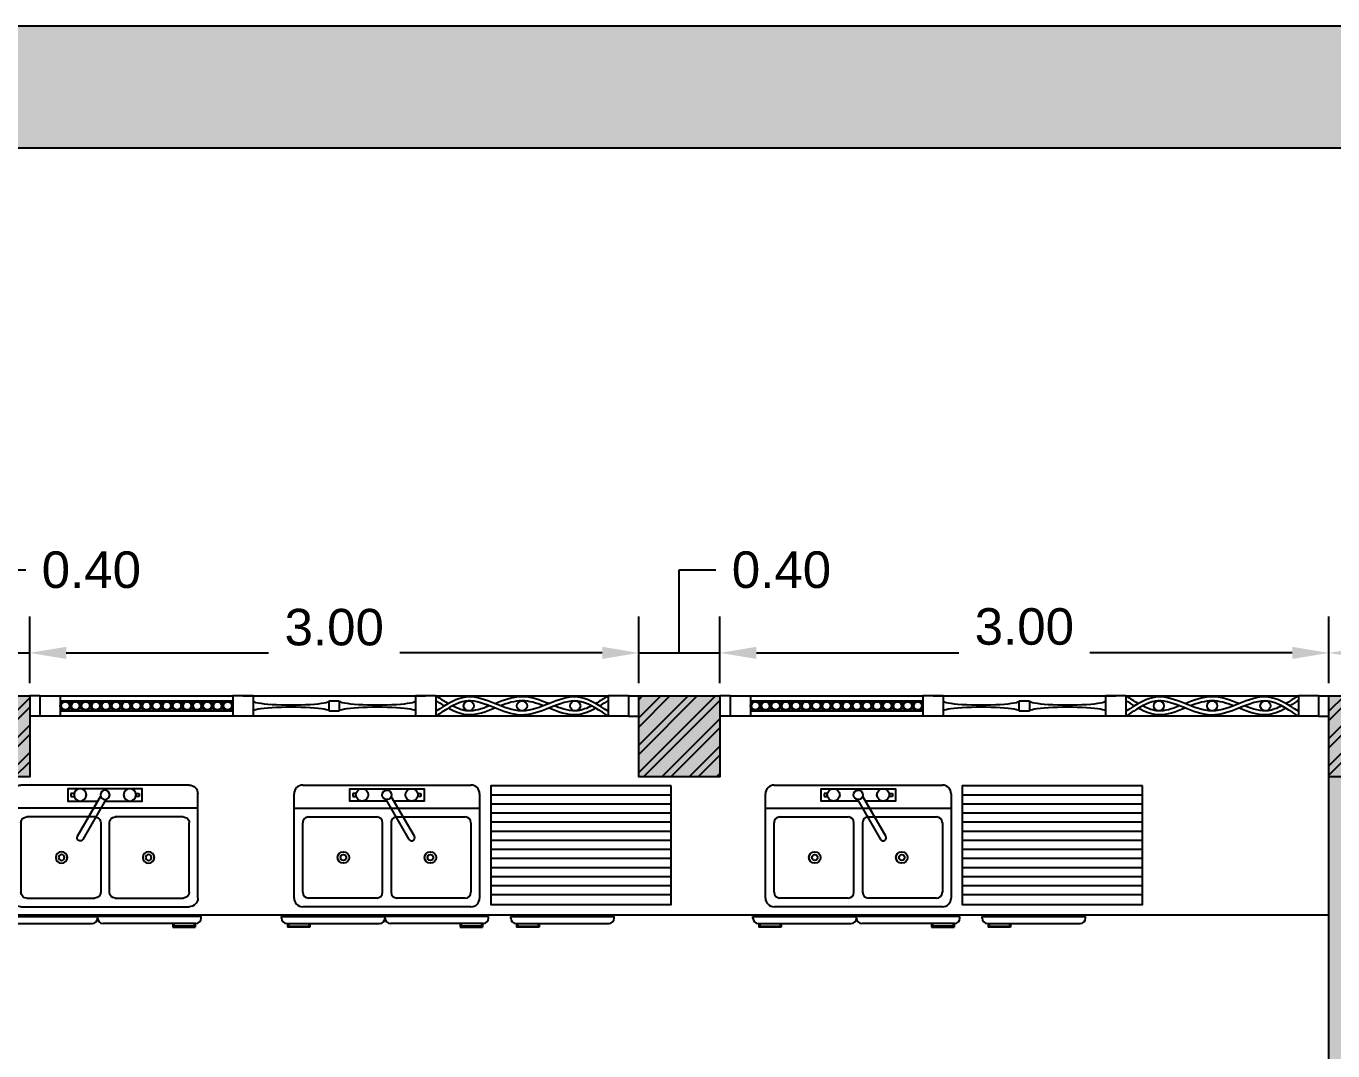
# Model space of a CAD drawing. Header units: millimetres. Extents: x 3409 to 3822, y 896 to 1108.
# Drawn here: x 3733 to 3739.44, y 1085.74 to 1090.79 of the extents above; entities that cross this region are included whole.
import ezdxf

# ---------------------------------------------------------------- set-up
doc = ezdxf.new("R2010")
doc.units = ezdxf.units.MM
for name, color, linetype in [('a-epipla', 8, 'Continuous'), ('a-toixoi', 5, 'Continuous'), ('DS_ST_quote 1_50', 7, 'Continuous'), ('edafos', 2, 'Continuous'), ('Layer1', 5, 'Continuous'), ('ypostilwmata', 232, 'Continuous')]:
    doc.layers.add(name, color=color, linetype=linetype)
doc.styles.get("Standard").update_dxf_attribs({"font": 'arial.ttf'})
doc.dimstyles.get("Standard").update_dxf_attribs({"dimtxt": 0.18, "dimasz": 0.18, "dimexe": 0.18, "dimexo": 0.0625, "dimgap": 0.09, "dimtad": 0, "dimtih": 1, "dimtoh": 1, "dimdec": 4, "dimzin": 0, "dimdsep": 46, "dimtxsty": 'Standard', "dimcen": 0.09, "dimadec": 0, "dimazin": 0, "dimtfac": 1, "dimtdec": 4, "dimtofl": 0, "dimtmove": 0, "dimatfit": 3, "dimfxl": 1, "dimtolj": 1, "dimtzin": 0, "dimarcsym": 0})

# ---------------------------------------------------------------- blocks, each defined once
blk = doc.blocks.new('Kitchen Layout - 7 x 8 ft')
for p, q in [((47.25, 6.5), (47.25, 18.5)), ((48.75, 18.5), (48.75, 6.5)), ((64, 4), (32, 4))]:
    blk.add_line(p, q)
for points in [[(33.5, 21), (62.5, 21)], [(32, 1.5), (32, 19.5)], [(33.5, 6.5), (33.5, 18.5)], [(34.5, 19.5), (46.25, 19.5)], [(49.75, 19.5), (61.5, 19.5)], [(62.5, 18.5), (62.5, 6.5)], [(64, 19.5), (64, 1.5)], [(46.25, 5.5), (34.5, 5.5)], [(61.5, 5.5), (49.75, 5.5)], [(62.5, 0), (33.5, 0)]]:
    blk.add_lwpolyline(points)
for centre, radius in [((40.5, 12.5), 1), ((40.5, 12.5), 0.5), ((55.5, 12.5), 1), ((55.5, 12.5), 0.5)]:
    blk.add_circle(centre, radius)
for centre, radius, start, end in [((33.5, 19.5), 1.5, 90, 180), ((62.5, 19.5), 1.5, 0, 90), ((34.5, 18.5), 1, 90, 180), ((46.25, 18.5), 1, 0, 90), ((49.75, 18.5), 1, 90, 180), ((61.5, 18.5), 1, 0, 90), ((34.5, 6.5), 1, 180, 270), ((46.25, 6.5), 1, 270, 0), ((49.75, 6.5), 1, 180, 270), ((61.5, 6.5), 1, 270, 0), ((33.5, 1.5), 1.5, 180, 270), ((62.5, 1.5), 1.5, 270, 0)]:
    blk.add_arc(centre, radius, start, end)
blk = doc.blocks.new('Faucet - kit sink top')
for p, q in [((-5.5, -0.75), (-5.5, -1.25)), ((-4.94278, -0.75), (-5.5, -0.75)), ((-5.5, -1.25), (-4.94278, -1.25)), ((-0.14775, -1.7441), (3.56698, -8.1782)), ((4.43301, -7.6782), (0.71828, -1.2441)), ((4.94278, -0.75), (5.5, -0.75)), ((5.5, -1.25), (4.94278, -1.25)), ((5.5, -0.75), (5.5, -1.25))]:
    blk.add_line(p, q)
blk.add_lwpolyline([(-0.00587, -2), (-6, -2), (-6, 0), (6, 0), (6, -2), (1.15195, -2)])
for centre, radius in [((-4, -1), 1), ((4, -1), 1), ((0, -1), 0.75)]:
    blk.add_circle(centre, radius)
blk.add_arc((4, -7.9282), 0.5, 210, 30)
blk = doc.blocks.new('*D198')
at = {"layer": 'Defpoints', "color": 0, "transparency": 16777216}
for p in [(3733.0188, 1087.7053), (3732.6188, 1087.4941), (3733.0188, 1087.4941)]:
    blk.add_point(p, dxfattribs=at)
at = {"layer": 'DS_ST_quote 1_50', "color": 0, "lineweight": -2, "transparency": 16777216}
for p, q in [((3732.8188, 1087.7053), (3732.8188, 1088.1141)), ((3732.8188, 1088.1141), (3732.9988, 1088.1141)), ((3732.6188, 1087.5566), (3732.6188, 1087.8853)), ((3733.0188, 1087.5566), (3733.0188, 1087.8853)), ((3732.4388, 1087.7053), (3732.2588, 1087.7053)), ((3732.6188, 1087.7053), (3733.0188, 1087.7053)), ((3733.1988, 1087.7053), (3733.3788, 1087.7053))]:
    blk.add_line(p, q, dxfattribs=at)
at = {"layer": 'DS_ST_quote 1_50', "color": 0, "transparency": 16777216}
for points in [[(3732.4388, 1087.7353), (3732.4388, 1087.6753), (3732.6188, 1087.7053)], [(3733.1988, 1087.7353), (3733.1988, 1087.6753), (3733.0188, 1087.7053)]]:
    blk.add_solid(points, dxfattribs=at)
at = {"layer": 'DS_ST_quote 1_50', "color": 0, "transparency": 16777216, "insert": (3733.3222, 1088.1141), "char_height": 0.18, "attachment_point": 5}
blk.add_mtext('\\A1;0.40', dxfattribs=at)
blk = doc.blocks.new('*D199')
at = {"layer": 'Defpoints', "color": 0, "transparency": 16777216}
for p in [(3736.0188, 1087.7053), (3733.0188, 1087.4941), (3736.0188, 1087.4941)]:
    blk.add_point(p, dxfattribs=at)
at = {"layer": 'DS_ST_quote 1_50', "color": 0, "lineweight": -2, "transparency": 16777216}
for p, q in [((3733.0188, 1087.5566), (3733.0188, 1087.8853)), ((3736.0188, 1087.5566), (3736.0188, 1087.8853)), ((3733.1988, 1087.7053), (3734.1953, 1087.7053)), ((3735.8388, 1087.7053), (3734.8422, 1087.7053))]:
    blk.add_line(p, q, dxfattribs=at)
at = {"layer": 'DS_ST_quote 1_50', "color": 0, "transparency": 16777216}
for points in [[(3733.1988, 1087.7353), (3733.1988, 1087.6753), (3733.0188, 1087.7053)], [(3735.8388, 1087.7353), (3735.8388, 1087.6753), (3736.0188, 1087.7053)]]:
    blk.add_solid(points, dxfattribs=at)
at = {"layer": 'DS_ST_quote 1_50', "color": 0, "transparency": 16777216, "insert": (3734.5188, 1087.8311), "char_height": 0.18, "attachment_point": 5}
blk.add_mtext('\\A1;3.00', dxfattribs=at)
blk = doc.blocks.new('*D200')
at = {"layer": 'Defpoints', "color": 0, "transparency": 16777216}
for p in [(3736.4188, 1087.7053), (3736.0188, 1087.4941), (3736.4188, 1087.4941)]:
    blk.add_point(p, dxfattribs=at)
at = {"layer": 'DS_ST_quote 1_50', "color": 0, "lineweight": -2, "transparency": 16777216}
for p, q in [((3736.2188, 1087.7053), (3736.2188, 1088.1141)), ((3736.2188, 1088.1141), (3736.3988, 1088.1141)), ((3736.0188, 1087.5566), (3736.0188, 1087.8853)), ((3736.4188, 1087.5566), (3736.4188, 1087.8853)), ((3735.8388, 1087.7053), (3735.6588, 1087.7053)), ((3736.0188, 1087.7053), (3736.4188, 1087.7053)), ((3736.5988, 1087.7053), (3736.7788, 1087.7053))]:
    blk.add_line(p, q, dxfattribs=at)
at = {"layer": 'DS_ST_quote 1_50', "color": 0, "transparency": 16777216}
for points in [[(3735.8388, 1087.7353), (3735.8388, 1087.6753), (3736.0188, 1087.7053)], [(3736.5988, 1087.7353), (3736.5988, 1087.6753), (3736.4188, 1087.7053)]]:
    blk.add_solid(points, dxfattribs=at)
at = {"layer": 'DS_ST_quote 1_50', "color": 0, "transparency": 16777216, "insert": (3736.7222, 1088.1141), "char_height": 0.18, "attachment_point": 5}
blk.add_mtext('\\A1;0.40', dxfattribs=at)
blk = doc.blocks.new('*D201')
at = {"layer": 'Defpoints', "color": 0, "transparency": 16777216}
for p in [(3739.4188, 1087.7053), (3736.4188, 1087.4941), (3739.4188, 1087.4941)]:
    blk.add_point(p, dxfattribs=at)
at = {"layer": 'DS_ST_quote 1_50', "color": 0, "lineweight": -2, "transparency": 16777216}
for p, q in [((3736.4188, 1087.5566), (3736.4188, 1087.8853)), ((3739.4188, 1087.5566), (3739.4188, 1087.8853)), ((3736.5988, 1087.7053), (3737.5953, 1087.7053)), ((3739.2388, 1087.7053), (3738.2422, 1087.7053))]:
    blk.add_line(p, q, dxfattribs=at)
at = {"layer": 'DS_ST_quote 1_50', "color": 0, "transparency": 16777216}
for points in [[(3736.5988, 1087.7353), (3736.5988, 1087.6753), (3736.4188, 1087.7053)], [(3739.2388, 1087.7353), (3739.2388, 1087.6753), (3739.4188, 1087.7053)]]:
    blk.add_solid(points, dxfattribs=at)
at = {"layer": 'DS_ST_quote 1_50', "color": 0, "transparency": 16777216, "insert": (3737.9188, 1087.8343), "char_height": 0.18, "attachment_point": 5}
blk.add_mtext('\\A1;3.00', dxfattribs=at)
blk = doc.blocks.new('*D202')
at = {"layer": 'Defpoints', "color": 0, "transparency": 16777216}
for p in [(3740.4994, 1087.7053), (3739.4188, 1087.4941), (3740.4994, 1087.4941)]:
    blk.add_point(p, dxfattribs=at)
at = {"layer": 'DS_ST_quote 1_50', "color": 0, "lineweight": -2, "transparency": 16777216}
for p, q in [((3739.4188, 1087.5566), (3739.4188, 1087.8853)), ((3740.4994, 1087.5566), (3740.4994, 1087.8853)), ((3739.5988, 1087.7053), (3739.6436, 1087.7053)), ((3740.3194, 1087.7053), (3740.2746, 1087.7053))]:
    blk.add_line(p, q, dxfattribs=at)
at = {"layer": 'DS_ST_quote 1_50', "color": 0, "transparency": 16777216}
for points in [[(3739.5988, 1087.7353), (3739.5988, 1087.6753), (3739.4188, 1087.7053)], [(3740.3194, 1087.7353), (3740.3194, 1087.6753), (3740.4994, 1087.7053)]]:
    blk.add_solid(points, dxfattribs=at)
at = {"layer": 'DS_ST_quote 1_50', "color": 0, "transparency": 16777216, "insert": (3739.9591, 1087.8322), "char_height": 0.18, "attachment_point": 5}
blk.add_mtext('\\A1;1.08', dxfattribs=at)

msp = doc.modelspace()

# ---------------------------------------------------------------- hatches: boundary and pattern name
at = {"layer": 'a-epipla'}
h = msp.add_hatch(dxfattribs=at)
h.set_pattern_fill('ANSI32', color=256, scale=0.01)
h.set_pattern_definition([(45, (264.24471, 2.56293), (-0.067351921, 0.067351921), []), (45, (264.28961, 2.56293), (-0.067351921, 0.067351921), [])])
h.paths.add_polyline_path([(3682.4188, 1087.4941), (3682.0188, 1087.4941), (3682.0188, 1087.0941), (3682.4188, 1087.0941)])
h.paths.add_polyline_path([(3685.8188, 1087.4941), (3685.4188, 1087.4941), (3685.4188, 1087.0941), (3685.8188, 1087.0941)])
h.paths.add_polyline_path([(3689.2188, 1087.4941), (3688.8188, 1087.4941), (3688.8188, 1087.0941), (3689.2188, 1087.0941)])
h.paths.add_polyline_path([(3692.6188, 1087.4941), (3692.2188, 1087.4941), (3692.2188, 1087.0941), (3692.6188, 1087.0941)])
h.paths.add_polyline_path([(3696.0188, 1087.4941), (3695.6188, 1087.4941), (3695.6188, 1087.0941), (3696.0188, 1087.0941)])
h.paths.add_polyline_path([(3696.0188, 1083.0941), (3695.6188, 1083.0941), (3695.6188, 1082.6941), (3696.0188, 1082.6941)])
h.paths.add_polyline_path([(3692.6188, 1083.0941), (3692.2188, 1083.0941), (3692.2188, 1082.6941), (3692.6188, 1082.6941)])
h.paths.add_polyline_path([(3689.2188, 1083.0941), (3688.8188, 1083.0941), (3688.8188, 1082.6941), (3689.2188, 1082.6941)])
h.paths.add_polyline_path([(3685.8188, 1083.0941), (3685.4188, 1083.0941), (3685.4188, 1082.6941), (3685.8188, 1082.6941)])
h.paths.add_polyline_path([(3682.4188, 1083.0941), (3682.0188, 1083.0941), (3682.0188, 1082.6941), (3682.4188, 1082.6941)])
h.paths.add_polyline_path([(3699.4188, 1087.4941), (3699.0188, 1087.4941), (3699.0188, 1087.0941), (3699.4188, 1087.0941)])
h.paths.add_polyline_path([(3702.8188, 1087.4941), (3702.4188, 1087.4941), (3702.4188, 1087.0941), (3702.8188, 1087.0941)])
h.paths.add_polyline_path([(3706.2188, 1087.4941), (3705.8188, 1087.4941), (3705.8188, 1087.0941), (3706.2188, 1087.0941)])
h.paths.add_polyline_path([(3709.6188, 1087.4941), (3709.2188, 1087.4941), (3709.2188, 1087.0941), (3709.6188, 1087.0941)])
h.paths.add_polyline_path([(3709.6188, 1083.0941), (3709.2188, 1083.0941), (3709.2188, 1082.6941), (3709.6188, 1082.6941)])
h.paths.add_polyline_path([(3706.2188, 1083.0941), (3705.8188, 1083.0941), (3705.8188, 1082.6941), (3706.2188, 1082.6941)])
h.paths.add_polyline_path([(3702.8188, 1083.0941), (3702.4188, 1083.0941), (3702.4188, 1082.6941), (3702.8188, 1082.6941)])
h.paths.add_polyline_path([(3699.4188, 1083.0941), (3699.0188, 1083.0941), (3699.0188, 1082.6941), (3699.4188, 1082.6941)])
h.paths.add_polyline_path([(3716.0188, 1087.4941), (3715.6188, 1087.4941), (3715.6188, 1087.0941), (3716.0188, 1087.0941)])
h.paths.add_polyline_path([(3719.4188, 1087.4941), (3719.0188, 1087.4941), (3719.0188, 1087.0941), (3719.4188, 1087.0941)])
h.paths.add_polyline_path([(3722.8188, 1087.4941), (3722.4188, 1087.4941), (3722.4188, 1087.0941), (3722.8188, 1087.0941)])
h.paths.add_polyline_path([(3726.2188, 1087.4941), (3725.8188, 1087.4941), (3725.8188, 1087.0941), (3726.2188, 1087.0941)])
h.paths.add_polyline_path([(3716.0188, 1083.0941), (3715.6188, 1083.0941), (3715.6188, 1082.6941), (3716.0188, 1082.6941)])
h.paths.add_polyline_path([(3719.4188, 1083.0941), (3719.0188, 1083.0941), (3719.0188, 1082.6941), (3719.4188, 1082.6941)])
h.paths.add_polyline_path([(3722.8188, 1083.0941), (3722.4188, 1083.0941), (3722.4188, 1082.6941), (3722.8188, 1082.6941)])
h.paths.add_polyline_path([(3726.2188, 1083.0941), (3725.8188, 1083.0941), (3725.8188, 1082.6941), (3726.2188, 1082.6941)])
h.paths.add_polyline_path([(3729.6188, 1087.4941), (3729.2188, 1087.4941), (3729.2188, 1087.0941), (3729.6188, 1087.0941)])
h.paths.add_polyline_path([(3733.0188, 1087.4941), (3732.6188, 1087.4941), (3732.6188, 1087.0941), (3733.0188, 1087.0941)])
h.paths.add_polyline_path([(3736.4188, 1087.4941), (3736.0188, 1087.4941), (3736.0188, 1087.0941), (3736.4188, 1087.0941)])
h.paths.add_polyline_path([(3739.8188, 1087.4941), (3739.4188, 1087.4941), (3739.4188, 1087.0941), (3739.8188, 1087.0941)])
h.paths.add_polyline_path([(3743.2188, 1087.4941), (3742.8188, 1087.4941), (3742.8188, 1087.0941), (3743.2188, 1087.0941)])
h.paths.add_polyline_path([(3743.2188, 1083.0941), (3742.8188, 1083.0941), (3742.8188, 1082.6941), (3743.2188, 1082.6941)])
h.paths.add_polyline_path([(3739.8188, 1083.0941), (3739.4188, 1083.0941), (3739.4188, 1082.6941), (3739.8188, 1082.6941)])
h.paths.add_polyline_path([(3736.4188, 1083.0941), (3736.0188, 1083.0941), (3736.0188, 1082.6941), (3736.4188, 1082.6941)])
h.paths.add_polyline_path([(3733.0188, 1083.0941), (3732.6188, 1083.0941), (3732.6188, 1082.6941), (3733.0188, 1082.6941)])
h.paths.add_polyline_path([(3729.6188, 1083.0941), (3729.2188, 1083.0941), (3729.2188, 1082.6941), (3729.6188, 1082.6941)])
h = msp.add_hatch(dxfattribs=at)
h.set_pattern_fill('AR-CONC', color=256, scale=0.00088)
h.set_pattern_definition([(50, (264.24471, 2.56293), (0.1603225087, -0.0140263953), [0.016764, -0.184404]), (355, (264.24471, 2.56293), (-0.031014211, 0.168130024), [0.0134112, -0.147523714]), (100.4514447, (264.25807, 2.56176), (0.1293082974, 0.154103622), [0.014247208, -0.156719415]), (46.1842, (264.24471, 2.60764), (0.238549556, -0.036997249), [0.025146, -0.276606]), (96.6355576, (264.2646, 2.60455), (0.208915638, 0.21773499), [0.02137082, -0.235079335]), (351.184151, (264.2447, 2.60764), (0.208915638, 0.21773499), [0.020116771, -0.221284564]), (21, (264.26706, 2.59646), (0.1334206643, -0.0899933744), [0.016764, -0.184404]), (326, (264.26706, 2.59646), (0.054385785, 0.16208541), [0.0134112, -0.1475232]), (71.451445, (264.27818, 2.58896), (0.187806449, 0.0720920366), [0.014247208, -0.156719145]), (37.5, (264.24471, 2.562933), (0.0027179709, 0.0744084342), [0, -0.14573504, 0, -0.1497584, 0, -0.148082]), (7.5, (264.24471, 2.56293), (0.058801303, 0.0881589058), [0, -0.08538464, 0, -0.14238224, 0, -0.0564388]), (327.5, (264.194866, 2.56293), (0.1193197237, -0.0050412947), [0, -0.05588, 0, -0.1743456, 0, -0.2313432]), (317.5, (264.17251, 2.56293), (0.1303536796, 0.022375312), [0, -0.072644, 0, -0.11578336, 0, -0.1642872])])
h.paths.add_polyline_path([(3682.4188, 1087.4941), (3682.0188, 1087.4941), (3682.0188, 1087.0941), (3682.4188, 1087.0941)])
h.paths.add_polyline_path([(3685.8188, 1087.4941), (3685.4188, 1087.4941), (3685.4188, 1087.0941), (3685.8188, 1087.0941)])
h.paths.add_polyline_path([(3682.4188, 1083.0941), (3682.0188, 1083.0941), (3682.0188, 1082.6941), (3682.4188, 1082.6941)])
h.paths.add_polyline_path([(3685.8188, 1083.0941), (3685.4188, 1083.0941), (3685.4188, 1082.6941), (3685.8188, 1082.6941)])
h.paths.add_polyline_path([(3689.2188, 1087.4941), (3688.8188, 1087.4941), (3688.8188, 1087.0941), (3689.2188, 1087.0941)])
h.paths.add_polyline_path([(3689.2188, 1083.0941), (3688.8188, 1083.0941), (3688.8188, 1082.6941), (3689.2188, 1082.6941)])
h.paths.add_polyline_path([(3692.6188, 1083.0941), (3692.2188, 1083.0941), (3692.2188, 1082.6941), (3692.6188, 1082.6941)])
h.paths.add_polyline_path([(3692.6188, 1087.4941), (3692.2188, 1087.4941), (3692.2188, 1087.0941), (3692.6188, 1087.0941)])
h.paths.add_polyline_path([(3696.0188, 1087.4941), (3695.6188, 1087.4941), (3695.6188, 1087.0941), (3696.0188, 1087.0941)])
h.paths.add_polyline_path([(3696.0188, 1083.0941), (3695.6188, 1083.0941), (3695.6188, 1082.6941), (3696.0188, 1082.6941)])
h.paths.add_polyline_path([(3699.4188, 1083.0941), (3699.0188, 1083.0941), (3699.0188, 1082.6941), (3699.4188, 1082.6941)])
h.paths.add_polyline_path([(3699.4188, 1087.4941), (3699.0188, 1087.4941), (3699.0188, 1087.0941), (3699.4188, 1087.0941)])
h.paths.add_polyline_path([(3702.8188, 1087.4941), (3702.4188, 1087.4941), (3702.4188, 1087.0941), (3702.8188, 1087.0941)])
h.paths.add_polyline_path([(3702.8188, 1083.0941), (3702.4188, 1083.0941), (3702.4188, 1082.6941), (3702.8188, 1082.6941)])
h.paths.add_polyline_path([(3706.2188, 1087.4941), (3705.8188, 1087.4941), (3705.8188, 1087.0941), (3706.2188, 1087.0941)])
h.paths.add_polyline_path([(3706.2188, 1083.0941), (3705.8188, 1083.0941), (3705.8188, 1082.6941), (3706.2188, 1082.6941)])
h.paths.add_polyline_path([(3709.6188, 1087.4941), (3709.2188, 1087.4941), (3709.2188, 1087.0941), (3709.6188, 1087.0941)])
h.paths.add_polyline_path([(3709.6188, 1083.0941), (3709.2188, 1083.0941), (3709.2188, 1082.6941), (3709.6188, 1082.6941)])
h.paths.add_polyline_path([(3716.0188, 1087.4941), (3715.6188, 1087.4941), (3715.6188, 1087.0941), (3716.0188, 1087.0941)])
h.paths.add_polyline_path([(3719.4188, 1087.4941), (3719.0188, 1087.4941), (3719.0188, 1087.0941), (3719.4188, 1087.0941)])
h.paths.add_polyline_path([(3716.0188, 1083.0941), (3715.6188, 1083.0941), (3715.6188, 1082.6941), (3716.0188, 1082.6941)])
h.paths.add_polyline_path([(3719.4188, 1083.0941), (3719.0188, 1083.0941), (3719.0188, 1082.6941), (3719.4188, 1082.6941)])
h.paths.add_polyline_path([(3722.8188, 1087.4941), (3722.4188, 1087.4941), (3722.4188, 1087.0941), (3722.8188, 1087.0941)])
h.paths.add_polyline_path([(3722.8188, 1083.0941), (3722.4188, 1083.0941), (3722.4188, 1082.6941), (3722.8188, 1082.6941)])
h.paths.add_polyline_path([(3726.2188, 1087.4941), (3725.8188, 1087.4941), (3725.8188, 1087.0941), (3726.2188, 1087.0941)])
h.paths.add_polyline_path([(3726.2188, 1083.0941), (3725.8188, 1083.0941), (3725.8188, 1082.6941), (3726.2188, 1082.6941)])
h.paths.add_polyline_path([(3729.6188, 1087.4941), (3729.2188, 1087.4941), (3729.2188, 1087.0941), (3729.6188, 1087.0941)])
h.paths.add_polyline_path([(3729.6188, 1083.0941), (3729.2188, 1083.0941), (3729.2188, 1082.6941), (3729.6188, 1082.6941)])
h.paths.add_polyline_path([(3733.0188, 1087.4941), (3732.6188, 1087.4941), (3732.6188, 1087.0941), (3733.0188, 1087.0941)])
h.paths.add_polyline_path([(3733.0188, 1083.0941), (3732.6188, 1083.0941), (3732.6188, 1082.6941), (3733.0188, 1082.6941)])
h.paths.add_polyline_path([(3736.4188, 1087.4941), (3736.0188, 1087.4941), (3736.0188, 1087.0941), (3736.4188, 1087.0941)])
h.paths.add_polyline_path([(3736.4188, 1083.0941), (3736.0188, 1083.0941), (3736.0188, 1082.6941), (3736.4188, 1082.6941)])
h.paths.add_polyline_path([(3739.8188, 1087.4941), (3739.4188, 1087.4941), (3739.4188, 1087.0941), (3739.8188, 1087.0941)])
h.paths.add_polyline_path([(3739.8188, 1083.0941), (3739.4188, 1083.0941), (3739.4188, 1082.6941), (3739.8188, 1082.6941)])
h.paths.add_polyline_path([(3743.2188, 1083.0941), (3742.8188, 1083.0941), (3742.8188, 1082.6941), (3743.2188, 1082.6941)])
h.paths.add_polyline_path([(3743.2188, 1087.4941), (3742.8188, 1087.4941), (3742.8188, 1087.0941), (3743.2188, 1087.0941)])
at = {"layer": 'Layer1'}
h = msp.add_hatch(color=256, dxfattribs=at)
h.dxf.hatch_style = 1
h.paths.add_polyline_path([(3746.1188, 1090.794), (3729.2188, 1090.794), (3729.2188, 1090.194), (3745.5188, 1090.194), (3745.5188, 1080.6941), (3746.1188, 1080.6941)])
h = msp.add_hatch(color=256, dxfattribs=at)
h.dxf.hatch_style = 1
h.paths.add_polyline_path([(3726.2188, 1087.0941), (3725.8188, 1087.0941), (3725.8188, 1083.0941), (3726.2188, 1083.0941)])
h.paths.add_polyline_path([(3729.6188, 1087.0941), (3729.2188, 1087.0941), (3729.2188, 1083.0941), (3729.6188, 1083.0941)])
h.paths.add_polyline_path([(3739.8188, 1087.0941), (3739.4188, 1087.0941), (3739.4188, 1083.0941), (3739.8188, 1083.0941)])
h.paths.add_polyline_path([(3743.2188, 1087.0941), (3743.0188, 1087.0941), (3743.0188, 1086.3441), (3741.502, 1086.3441), (3741.502, 1086.1441), (3743.0188, 1086.1441), (3743.0188, 1085.1941), (3739.8188, 1085.1941), (3739.8188, 1084.9941), (3743.0188, 1084.9941), (3743.0188, 1084.0441), (3741.502, 1084.0441), (3741.502, 1083.8441), (3743.0188, 1083.8441), (3743.0188, 1083.0941), (3743.2188, 1083.0941)])
h.paths.add_polyline_path([(3742.8188, 1087.4941), (3741.502, 1087.4941), (3741.502, 1087.2941), (3742.8188, 1087.2941)])
h.paths.add_polyline_path([(3740.4994, 1087.4941), (3739.8188, 1087.4941), (3739.8188, 1087.2941), (3740.4994, 1087.2941)])
h.paths.add_polyline_path([(3740.4994, 1082.8941), (3739.8188, 1082.8941), (3739.8188, 1082.6941), (3740.4995, 1082.6941)])
h.paths.add_polyline_path([(3742.8188, 1082.8941), (3741.502, 1082.8941), (3741.5021, 1082.6941), (3742.8188, 1082.6941)])

# ---------------------------------------------------------------- linework, layer by layer
at = {"layer": 'a-epipla'}
for p, q in [((3733.0688, 1087.4941), (3733.0188, 1087.4941)), ((3733.0688, 1087.4941), (3733.0688, 1087.3941)), ((3733.0688, 1087.4941), (3733.1688, 1087.4941)), ((3733.1688, 1087.4941), (3734.0188, 1087.4941)), ((3733.1688, 1087.4941), (3733.1688, 1087.3941)), ((3733.1688, 1087.4691), (3734.0188, 1087.4691)), ((3734.0188, 1087.4941), (3734.0188, 1087.3941)), ((3734.1188, 1087.4941), (3734.0188, 1087.4941)), ((3734.0688, 1087.4941), (3734.9688, 1087.4941)), ((3734.1188, 1087.4941), (3734.1188, 1087.3941)), ((3734.4938, 1087.4191), (3734.4938, 1087.4691)), ((3734.4938, 1087.4691), (3734.5438, 1087.4691)), ((3734.5438, 1087.4691), (3734.5438, 1087.4191)), ((3734.9188, 1087.4941), (3734.9188, 1087.3941)), ((3735.0188, 1087.4941), (3734.9188, 1087.4941)), ((3735.0188, 1087.4941), (3735.8688, 1087.4941)), ((3735.0188, 1087.4941), (3735.0188, 1087.3941)), ((3735.8688, 1087.4941), (3735.8688, 1087.3941)), ((3735.9688, 1087.4941), (3735.8688, 1087.4941)), ((3735.9688, 1087.4941), (3735.9688, 1087.3941)), ((3735.9688, 1087.4941), (3736.0188, 1087.4941)), ((3736.4688, 1087.4941), (3736.4188, 1087.4941)), ((3736.4688, 1087.4941), (3736.4688, 1087.3941)), ((3736.4688, 1087.4941), (3736.5688, 1087.4941)), ((3736.5688, 1087.4941), (3737.4188, 1087.4941)), ((3736.5688, 1087.4941), (3736.5688, 1087.3941)), ((3736.5688, 1087.4691), (3737.4188, 1087.4691)), ((3737.4188, 1087.4941), (3737.4188, 1087.3941)), ((3737.5188, 1087.4941), (3737.4188, 1087.4941)), ((3737.4688, 1087.4941), (3738.3688, 1087.4941)), ((3737.5188, 1087.4941), (3737.5188, 1087.3941)), ((3737.8938, 1087.4191), (3737.8938, 1087.4691)), ((3737.8938, 1087.4691), (3737.9438, 1087.4691)), ((3737.9438, 1087.4691), (3737.9438, 1087.4191)), ((3738.3188, 1087.4941), (3738.3188, 1087.3941)), ((3738.4188, 1087.4941), (3738.3188, 1087.4941)), ((3738.4188, 1087.4941), (3739.2688, 1087.4941)), ((3738.4188, 1087.4941), (3738.4188, 1087.3941)), ((3739.2688, 1087.4941), (3739.2688, 1087.3941)), ((3739.3688, 1087.4941), (3739.2688, 1087.4941)), ((3739.3688, 1087.4941), (3739.3688, 1087.3941)), ((3739.3688, 1087.4941), (3739.4188, 1087.4941)), ((3733.0688, 1087.3941), (3733.0188, 1087.3941)), ((3733.1688, 1087.3941), (3733.0688, 1087.3941)), ((3733.1688, 1087.4191), (3734.0188, 1087.4191)), ((3734.0188, 1087.3941), (3733.1688, 1087.3941)), ((3734.1188, 1087.3941), (3734.0188, 1087.3941)), ((3734.9688, 1087.3941), (3734.0688, 1087.3941)), ((3734.4938, 1087.4191), (3734.5438, 1087.4191)), ((3735.0188, 1087.3941), (3734.9188, 1087.3941)), ((3735.8688, 1087.3941), (3735.0188, 1087.3941)), ((3735.9688, 1087.3941), (3735.8688, 1087.3941)), ((3735.9688, 1087.3941), (3736.0188, 1087.3941)), ((3736.4688, 1087.3941), (3736.4188, 1087.3941)), ((3736.5688, 1087.3941), (3736.4688, 1087.3941)), ((3736.5688, 1087.4191), (3737.4188, 1087.4191)), ((3737.4188, 1087.3941), (3736.5688, 1087.3941)), ((3737.5188, 1087.3941), (3737.4188, 1087.3941)), ((3738.3688, 1087.3941), (3737.4688, 1087.3941)), ((3737.8938, 1087.4191), (3737.9438, 1087.4191)), ((3738.4188, 1087.3941), (3738.3188, 1087.3941)), ((3739.2688, 1087.3941), (3738.4188, 1087.3941)), ((3739.3688, 1087.3941), (3739.2688, 1087.3941)), ((3739.3688, 1087.3941), (3739.4188, 1087.3941)), ((3736.1786, 1087.0048), (3735.2901, 1087.0048)), ((3738.5011, 1087.0048), (3737.6126, 1087.0048)), ((3736.1786, 1086.9601), (3735.2901, 1086.9601)), ((3738.5011, 1086.9601), (3737.6126, 1086.9601)), ((3736.1786, 1086.9153), (3735.2901, 1086.9153)), ((3736.1786, 1086.8705), (3735.2901, 1086.8705)), ((3738.5011, 1086.9153), (3737.6126, 1086.9153)), ((3738.5011, 1086.8705), (3737.6126, 1086.8705)), ((3736.1786, 1086.8258), (3735.2901, 1086.8258)), ((3738.5011, 1086.8258), (3737.6126, 1086.8258)), ((3736.1786, 1086.781), (3735.2901, 1086.781)), ((3736.1786, 1086.7363), (3735.2901, 1086.7363)), ((3738.5011, 1086.781), (3737.6126, 1086.781)), ((3738.5011, 1086.7363), (3737.6126, 1086.7363)), ((3736.1786, 1086.6915), (3735.2901, 1086.6915)), ((3738.5011, 1086.6915), (3737.6126, 1086.6915)), ((3736.1786, 1086.6467), (3735.2901, 1086.6467)), ((3736.1786, 1086.602), (3735.2901, 1086.602)), ((3738.5011, 1086.6467), (3737.6126, 1086.6467)), ((3738.5011, 1086.602), (3737.6126, 1086.602)), ((3736.1786, 1086.5572), (3735.2901, 1086.5572)), ((3738.5011, 1086.5572), (3737.6126, 1086.5572)), ((3736.1786, 1086.5124), (3735.2901, 1086.5124)), ((3738.5011, 1086.5124), (3737.6126, 1086.5124)), ((3731.9688, 1086.4141), (3739.4188, 1086.4141)), ((3732.8431, 1086.4056), (3733.3531, 1086.4056)), ((3733.3481, 1086.4056), (3733.3481, 1086.4141)), ((3733.3531, 1086.3984), (3733.3531, 1086.4056)), ((3733.3531, 1086.3984), (3733.3531, 1086.4056)), ((3733.8631, 1086.4056), (3733.3531, 1086.4056)), ((3733.3581, 1086.4056), (3733.3581, 1086.4141)), ((3733.8581, 1086.4056), (3733.8581, 1086.4141)), ((3733.8631, 1086.3984), (3733.8631, 1086.4056)), ((3734.259, 1086.3984), (3734.259, 1086.4056)), ((3734.259, 1086.4056), (3734.769, 1086.4056)), ((3734.2641, 1086.4056), (3734.2641, 1086.4141)), ((3734.764, 1086.4056), (3734.764, 1086.4141)), ((3735.279, 1086.4056), (3734.769, 1086.4056)), ((3734.769, 1086.3984), (3734.769, 1086.4056)), ((3734.769, 1086.3984), (3734.769, 1086.4056)), ((3734.7741, 1086.4056), (3734.7741, 1086.4141)), ((3735.274, 1086.4056), (3735.274, 1086.4141)), ((3735.279, 1086.3984), (3735.279, 1086.4056)), ((3735.3881, 1086.4056), (3735.8981, 1086.4056)), ((3735.3881, 1086.3984), (3735.3881, 1086.4056)), ((3735.3881, 1086.4056), (3735.8981, 1086.4056)), ((3735.3881, 1086.3984), (3735.3881, 1086.4056)), ((3735.3931, 1086.4056), (3735.3931, 1086.4141)), ((3735.3931, 1086.4056), (3735.3931, 1086.4141)), ((3735.8931, 1086.4056), (3735.8931, 1086.4141)), ((3735.8931, 1086.4056), (3735.8931, 1086.4141)), ((3735.8981, 1086.3984), (3735.8981, 1086.4056)), ((3735.8981, 1086.3984), (3735.8981, 1086.4056)), ((3735.8981, 1086.3984), (3735.8981, 1086.4056)), ((3735.8981, 1086.3984), (3735.8981, 1086.4056)), ((3736.5815, 1086.3984), (3736.5815, 1086.4056)), ((3736.5815, 1086.4056), (3737.0915, 1086.4056)), ((3736.5865, 1086.4056), (3736.5865, 1086.4141)), ((3737.0865, 1086.4056), (3737.0865, 1086.4141)), ((3737.6015, 1086.4056), (3737.0915, 1086.4056)), ((3737.0915, 1086.3984), (3737.0915, 1086.4056)), ((3737.0915, 1086.3984), (3737.0915, 1086.4056)), ((3737.0965, 1086.4056), (3737.0965, 1086.4141)), ((3737.5965, 1086.4056), (3737.5965, 1086.4141)), ((3737.6015, 1086.3984), (3737.6015, 1086.4056)), ((3737.7106, 1086.4056), (3738.2206, 1086.4056)), ((3737.7106, 1086.3984), (3737.7106, 1086.4056)), ((3737.7106, 1086.4056), (3738.2206, 1086.4056)), ((3737.7106, 1086.3984), (3737.7106, 1086.4056)), ((3737.7156, 1086.4056), (3737.7156, 1086.4141)), ((3737.7156, 1086.4056), (3737.7156, 1086.4141)), ((3738.2156, 1086.4056), (3738.2156, 1086.4141)), ((3738.2156, 1086.4056), (3738.2156, 1086.4141)), ((3738.2206, 1086.3984), (3738.2206, 1086.4056)), ((3738.2206, 1086.3984), (3738.2206, 1086.4056)), ((3738.2206, 1086.3984), (3738.2206, 1086.4056)), ((3738.2206, 1086.3984), (3738.2206, 1086.4056)), ((3732.8699, 1086.3716), (3733.3263, 1086.3716)), ((3733.8363, 1086.3716), (3733.3799, 1086.3716)), ((3733.7232, 1086.3716), (3733.7232, 1086.3531)), ((3733.7232, 1086.3531), (3733.834, 1086.3531)), ((3733.7282, 1086.3716), (3733.7282, 1086.3581)), ((3733.8289, 1086.3581), (3733.7282, 1086.3581)), ((3733.8289, 1086.3716), (3733.8289, 1086.3581)), ((3733.834, 1086.3716), (3733.834, 1086.3531)), ((3734.2858, 1086.3716), (3734.7423, 1086.3716)), ((3734.2882, 1086.3716), (3734.2882, 1086.3531)), ((3734.3989, 1086.3531), (3734.2882, 1086.3531)), ((3734.2932, 1086.3716), (3734.2932, 1086.3581)), ((3734.2932, 1086.3581), (3734.3939, 1086.3581)), ((3734.3939, 1086.3716), (3734.3939, 1086.3581)), ((3734.3989, 1086.3716), (3734.3989, 1086.3531)), ((3735.2523, 1086.3716), (3734.7958, 1086.3716)), ((3735.1392, 1086.3716), (3735.1392, 1086.3531)), ((3735.1392, 1086.3531), (3735.2499, 1086.3531)), ((3735.1442, 1086.3716), (3735.1442, 1086.3581)), ((3735.2449, 1086.3581), (3735.1442, 1086.3581)), ((3735.2449, 1086.3716), (3735.2449, 1086.3581)), ((3735.2499, 1086.3716), (3735.2499, 1086.3531)), ((3735.4149, 1086.3716), (3735.8713, 1086.3716)), ((3735.4149, 1086.3716), (3735.8713, 1086.3716)), ((3735.4172, 1086.3716), (3735.4172, 1086.3531)), ((3735.4172, 1086.3716), (3735.4172, 1086.3531)), ((3735.528, 1086.3531), (3735.4172, 1086.3531)), ((3735.528, 1086.3531), (3735.4172, 1086.3531)), ((3735.4222, 1086.3716), (3735.4222, 1086.3581)), ((3735.4222, 1086.3716), (3735.4222, 1086.3581)), ((3735.4222, 1086.3581), (3735.5229, 1086.3581)), ((3735.4222, 1086.3581), (3735.5229, 1086.3581)), ((3735.5229, 1086.3716), (3735.5229, 1086.3581)), ((3735.5229, 1086.3716), (3735.5229, 1086.3581)), ((3735.528, 1086.3716), (3735.528, 1086.3531)), ((3735.528, 1086.3716), (3735.528, 1086.3531)), ((3736.6083, 1086.3716), (3737.0647, 1086.3716)), ((3736.6106, 1086.3716), (3736.6106, 1086.3531)), ((3736.7214, 1086.3531), (3736.6106, 1086.3531)), ((3736.6156, 1086.3716), (3736.6156, 1086.3581)), ((3736.6156, 1086.3581), (3736.7163, 1086.3581)), ((3736.7163, 1086.3716), (3736.7163, 1086.3581)), ((3736.7214, 1086.3716), (3736.7214, 1086.3531)), ((3737.5747, 1086.3716), (3737.1183, 1086.3716)), ((3737.4617, 1086.3716), (3737.4617, 1086.3531)), ((3737.4617, 1086.3531), (3737.5724, 1086.3531)), ((3737.4667, 1086.3716), (3737.4667, 1086.3581)), ((3737.5674, 1086.3581), (3737.4667, 1086.3581)), ((3737.5674, 1086.3716), (3737.5674, 1086.3581)), ((3737.5724, 1086.3716), (3737.5724, 1086.3531)), ((3737.7374, 1086.3716), (3738.1938, 1086.3716)), ((3737.7374, 1086.3716), (3738.1938, 1086.3716)), ((3737.7397, 1086.3716), (3737.7397, 1086.3531)), ((3737.7397, 1086.3716), (3737.7397, 1086.3531)), ((3737.8504, 1086.3531), (3737.7397, 1086.3531)), ((3737.8504, 1086.3531), (3737.7397, 1086.3531)), ((3737.7447, 1086.3716), (3737.7447, 1086.3581)), ((3737.7447, 1086.3716), (3737.7447, 1086.3581)), ((3737.7447, 1086.3581), (3737.8454, 1086.3581)), ((3737.7447, 1086.3581), (3737.8454, 1086.3581)), ((3737.8454, 1086.3716), (3737.8454, 1086.3581)), ((3737.8454, 1086.3716), (3737.8454, 1086.3581)), ((3737.8504, 1086.3716), (3737.8504, 1086.3531)), ((3737.8504, 1086.3716), (3737.8504, 1086.3531))]:
    msp.add_line(p, q, dxfattribs=at)
for points in [[(3736.1786, 1087.0496), (3735.2901, 1087.0496), (3735.2901, 1086.4655), (3736.1786, 1086.4655)], [(3738.5011, 1087.0496), (3737.6126, 1087.0496), (3737.6126, 1086.4655), (3738.5011, 1086.4655)]]:
    msp.add_lwpolyline(points, close=True, dxfattribs=at)
for centre, radius in [((3733.1938, 1087.4441), 0.025), ((3733.1938, 1087.4441), 0.02), ((3733.2438, 1087.4441), 0.025), ((3733.2438, 1087.4441), 0.02), ((3733.2938, 1087.4441), 0.025), ((3733.2938, 1087.4441), 0.02), ((3733.3438, 1087.4441), 0.025), ((3733.3438, 1087.4441), 0.02), ((3733.3938, 1087.4441), 0.025), ((3733.3938, 1087.4441), 0.02), ((3733.4438, 1087.4441), 0.025), ((3733.4438, 1087.4441), 0.02), ((3733.4938, 1087.4441), 0.025), ((3733.4938, 1087.4441), 0.02), ((3733.5438, 1087.4441), 0.025), ((3733.5438, 1087.4441), 0.02), ((3733.5938, 1087.4441), 0.025), ((3733.5938, 1087.4441), 0.02), ((3733.6438, 1087.4441), 0.025), ((3733.6438, 1087.4441), 0.02), ((3733.6938, 1087.4441), 0.025), ((3733.6938, 1087.4441), 0.02), ((3733.7438, 1087.4441), 0.025), ((3733.7438, 1087.4441), 0.02), ((3733.7938, 1087.4441), 0.025), ((3733.7938, 1087.4441), 0.02), ((3733.8438, 1087.4441), 0.025), ((3733.8438, 1087.4441), 0.02), ((3733.8938, 1087.4441), 0.025), ((3733.8938, 1087.4441), 0.02), ((3733.9438, 1087.4441), 0.025), ((3733.9438, 1087.4441), 0.02), ((3733.9938, 1087.4441), 0.025), ((3733.9938, 1087.4441), 0.02), ((3735.1813, 1087.4441), 0.025), ((3735.4438, 1087.4441), 0.025), ((3735.7063, 1087.4441), 0.025), ((3736.5938, 1087.4441), 0.025), ((3736.5938, 1087.4441), 0.02), ((3736.6438, 1087.4441), 0.025), ((3736.6438, 1087.4441), 0.02), ((3736.6938, 1087.4441), 0.025), ((3736.6938, 1087.4441), 0.02), ((3736.7438, 1087.4441), 0.025), ((3736.7438, 1087.4441), 0.02), ((3736.7938, 1087.4441), 0.025), ((3736.7938, 1087.4441), 0.02), ((3736.8438, 1087.4441), 0.025), ((3736.8438, 1087.4441), 0.02), ((3736.8938, 1087.4441), 0.025), ((3736.8938, 1087.4441), 0.02), ((3736.9438, 1087.4441), 0.025), ((3736.9438, 1087.4441), 0.02), ((3736.9938, 1087.4441), 0.025), ((3736.9938, 1087.4441), 0.02), ((3737.0438, 1087.4441), 0.025), ((3737.0438, 1087.4441), 0.02), ((3737.0938, 1087.4441), 0.025), ((3737.0938, 1087.4441), 0.02), ((3737.1438, 1087.4441), 0.025), ((3737.1438, 1087.4441), 0.02), ((3737.1938, 1087.4441), 0.025), ((3737.1938, 1087.4441), 0.02), ((3737.2438, 1087.4441), 0.025), ((3737.2438, 1087.4441), 0.02), ((3737.2938, 1087.4441), 0.025), ((3737.2938, 1087.4441), 0.02), ((3737.3438, 1087.4441), 0.025), ((3737.3438, 1087.4441), 0.02), ((3737.3938, 1087.4441), 0.025), ((3737.3938, 1087.4441), 0.02), ((3738.5813, 1087.4441), 0.025), ((3738.8438, 1087.4441), 0.025), ((3739.1063, 1087.4441), 0.025)]:
    msp.add_circle(centre, radius, dxfattribs=at)
for centre, start, end in [((3733.3263, 1086.3984), 270, 360), ((3733.3799, 1086.3984), 180, 270), ((3733.8363, 1086.3984), 270, 360), ((3734.2858, 1086.3984), 180, 270), ((3734.7423, 1086.3984), 270, 0), ((3734.7958, 1086.3984), 180, 270), ((3735.2523, 1086.3984), 270, 0), ((3735.4149, 1086.3984), 180, 270), ((3735.4149, 1086.3984), 180, 270), ((3735.8713, 1086.3984), 270, 0), ((3735.8713, 1086.3984), 270, 0), ((3736.6083, 1086.3984), 180, 270), ((3737.0647, 1086.3984), 270, 0), ((3737.1183, 1086.3984), 180, 270), ((3737.5747, 1086.3984), 270, 0), ((3737.7374, 1086.3984), 180, 270), ((3737.7374, 1086.3984), 180, 270), ((3738.1938, 1086.3984), 270, 0), ((3738.1938, 1086.3984), 270, 0)]:
    msp.add_arc(centre, 0.0268, start, end, dxfattribs=at)
for centre in [(3734.3063, 1087.4691), (3734.7313, 1087.4691), (3737.7063, 1087.4691), (3738.1313, 1087.4691)]:
    msp.add_ellipse(centre, major_axis=(-0.1875, 0), ratio=0.106667, start_param=0, end_param=3.141593, dxfattribs=at)
at = {"layer": 'a-epipla', "extrusion": (0, 0, -1)}
for centre in [(3734.3063, 1087.4189), (3734.7313, 1087.4189), (3737.7063, 1087.4189), (3738.1313, 1087.4189)]:
    msp.add_ellipse(centre, major_axis=(-0.1875, 0), ratio=0.106667, start_param=0, end_param=3.141593, dxfattribs=at)
at = {"layer": 'a-epipla'}
for points in [[(3735.8688, 1087.4175), (3735.71, 1087.4887), (3735.4438, 1087.4191), (3735.1777, 1087.4887), (3735.0188, 1087.4175)], [(3739.2688, 1087.4175), (3739.11, 1087.4887), (3738.8438, 1087.4191), (3738.5777, 1087.4887), (3738.4188, 1087.4175)]]:
    msp.add_spline(points, degree=3, dxfattribs=at)
for points in [[(3735.0604, 1087.4441), (3735.0465, 1087.4526), (3735.0326, 1087.4616), (3735.0188, 1087.4707)], [(3735.8688, 1087.4707), (3735.8549, 1087.4616), (3735.8411, 1087.4526), (3735.8272, 1087.4441)], [(3738.4604, 1087.4441), (3738.4465, 1087.4526), (3738.4326, 1087.4616), (3738.4188, 1087.4707)], [(3739.2688, 1087.4707), (3739.2549, 1087.4616), (3739.2411, 1087.4526), (3739.2272, 1087.4441)]]:
    msp.add_open_spline(points, degree=3, dxfattribs=at)
for points, knots in [([(3735.0801, 1087.4556), (3735.0726, 1087.46), (3735.0651, 1087.4646), (3735.0483, 1087.4753), (3735.039, 1087.4813), (3735.0297, 1087.4874), (3735.0263, 1087.4896), (3735.0229, 1087.4919), (3735.0196, 1087.4941)], [0.84174953, 0.84174953, 0.84174953, 0.84174953, 0.86739351, 0.86739351, 0.8984503, 0.8984503, 0.8984503, 0.90967283, 0.90967283, 0.90967283, 0.90967283]), ([(3735.8679, 1087.3941), (3735.8645, 1087.3963), (3735.8612, 1087.3985), (3735.8578, 1087.4007), (3735.8094, 1087.4324), (3735.7628, 1087.4619), (3735.6761, 1087.4737), (3735.6285, 1087.454), (3735.5334, 1087.4158), (3735.4881, 1087.3982), (3735.3924, 1087.4), (3735.3477, 1087.4184), (3735.2592, 1087.4541), (3735.216, 1087.4709), (3735.1401, 1087.4666), (3735.0996, 1087.4454), (3735.0483, 1087.4129), (3735.039, 1087.4068), (3735.0297, 1087.4007), (3735.0263, 1087.3985), (3735.0229, 1087.3963), (3735.0196, 1087.3941)], [-0.0112131, -0.0112131, -0.0112131, -0.0112131, 0, 0, 0, 0.1610054, 0.1610054, 0.3220109, 0.3220109, 0.452396, 0.452396, 0.5827812, 0.5827812, 0.7250873, 0.7250873, 0.8673935, 0.8673935, 0.8984503, 0.8984503, 0.8984503, 0.9096728, 0.9096728, 0.9096728, 0.9096728]), ([(3735.3107, 1087.4333), (3735.2656, 1087.4151), (3735.1871, 1087.3835), (3735.1122, 1087.4145), (3735.0801, 1087.4325)], [0.5849327, 0.5849327, 0.5849327, 0.5849327, 0.7242857, 0.8305677, 0.8305677, 0.8305677, 0.8305677]), ([(3735.2837, 1087.4441), (3735.2457, 1087.4292), (3735.2101, 1087.4176), (3735.1533, 1087.4208), (3735.1275, 1087.4303), (3735.101, 1087.4441)], [0.6052272, 0.6052272, 0.6052272, 0.6052272, 0.7250873, 0.7250873, 0.8177004, 0.8177004, 0.8177004, 0.8177004]), ([(3735.5769, 1087.4549), (3735.5766, 1087.455), (3735.5763, 1087.4551), (3735.5334, 1087.4723), (3735.4881, 1087.49), (3735.3944, 1087.4882), (3735.3515, 1087.4713), (3735.3107, 1087.4549)], [0.3210748, 0.3210748, 0.3210748, 0.3210748, 0.3220109, 0.3220109, 0.452396, 0.452396, 0.5772589, 0.5772589, 0.5772589, 0.5772589]), ([(3735.5498, 1087.4441), (3735.5147, 1087.4577), (3735.4438, 1087.4805), (3735.373, 1087.4577), (3735.3378, 1087.4441)], [0.3412053, 0.3412053, 0.3412053, 0.3412053, 0.4491388, 0.5571217, 0.5571217, 0.5571217, 0.5571217]), ([(3735.8074, 1087.4325), (3735.7753, 1087.4145), (3735.7006, 1087.3835), (3735.6221, 1087.4151), (3735.5769, 1087.4333)], [0.0679649, 0.0679649, 0.0679649, 0.0679649, 0.1739844, 0.3134011, 0.3134011, 0.3134011, 0.3134011]), ([(3735.7864, 1087.4441), (3735.7634, 1087.4321), (3735.741, 1087.4233), (3735.6839, 1087.4155), (3735.6456, 1087.4278), (3735.604, 1087.4441)], [0.080857, 0.080857, 0.080857, 0.080857, 0.1610054, 0.1610054, 0.2929507, 0.2929507, 0.2929507, 0.2929507]), ([(3735.8679, 1087.4941), (3735.8645, 1087.4918), (3735.8612, 1087.4896), (3735.8578, 1087.4874), (3735.8408, 1087.4763), (3735.8239, 1087.4654), (3735.8074, 1087.4557)], [-0.01121311, -0.01121311, -0.01121311, -0.01121311, 0, 0, 0, 0.05672948, 0.05672948, 0.05672948, 0.05672948]), ([(3738.4801, 1087.4556), (3738.4726, 1087.46), (3738.4651, 1087.4646), (3738.4483, 1087.4753), (3738.439, 1087.4813), (3738.4297, 1087.4874), (3738.4263, 1087.4896), (3738.4229, 1087.4919), (3738.4196, 1087.4941)], [0.84174953, 0.84174953, 0.84174953, 0.84174953, 0.86739351, 0.86739351, 0.8984503, 0.8984503, 0.8984503, 0.90967283, 0.90967283, 0.90967283, 0.90967283]), ([(3739.2679, 1087.3941), (3739.2645, 1087.3963), (3739.2612, 1087.3985), (3739.2578, 1087.4007), (3739.2094, 1087.4324), (3739.1628, 1087.4619), (3739.0761, 1087.4737), (3739.0285, 1087.454), (3738.9334, 1087.4158), (3738.8881, 1087.3982), (3738.7924, 1087.4), (3738.7477, 1087.4184), (3738.6592, 1087.4541), (3738.616, 1087.4709), (3738.5401, 1087.4666), (3738.4996, 1087.4454), (3738.4483, 1087.4129), (3738.439, 1087.4068), (3738.4297, 1087.4007), (3738.4263, 1087.3985), (3738.4229, 1087.3963), (3738.4196, 1087.3941)], [-0.0112131, -0.0112131, -0.0112131, -0.0112131, 0, 0, 0, 0.1610054, 0.1610054, 0.3220109, 0.3220109, 0.452396, 0.452396, 0.5827812, 0.5827812, 0.7250873, 0.7250873, 0.8673935, 0.8673935, 0.8984503, 0.8984503, 0.8984503, 0.9096728, 0.9096728, 0.9096728, 0.9096728]), ([(3738.7107, 1087.4333), (3738.6656, 1087.4151), (3738.5871, 1087.3835), (3738.5122, 1087.4145), (3738.4801, 1087.4325)], [0.5849327, 0.5849327, 0.5849327, 0.5849327, 0.7242857, 0.8305677, 0.8305677, 0.8305677, 0.8305677]), ([(3738.6837, 1087.4441), (3738.6457, 1087.4292), (3738.6101, 1087.4176), (3738.5533, 1087.4208), (3738.5275, 1087.4303), (3738.501, 1087.4441)], [0.6052272, 0.6052272, 0.6052272, 0.6052272, 0.7250873, 0.7250873, 0.8177004, 0.8177004, 0.8177004, 0.8177004]), ([(3738.9769, 1087.4549), (3738.9766, 1087.455), (3738.9763, 1087.4551), (3738.9334, 1087.4723), (3738.8881, 1087.49), (3738.7944, 1087.4882), (3738.7515, 1087.4713), (3738.7107, 1087.4549)], [0.3210748, 0.3210748, 0.3210748, 0.3210748, 0.3220109, 0.3220109, 0.452396, 0.452396, 0.5772589, 0.5772589, 0.5772589, 0.5772589]), ([(3738.9498, 1087.4441), (3738.9147, 1087.4577), (3738.8438, 1087.4805), (3738.773, 1087.4577), (3738.7378, 1087.4441)], [0.3412053, 0.3412053, 0.3412053, 0.3412053, 0.4491388, 0.5571217, 0.5571217, 0.5571217, 0.5571217]), ([(3739.2074, 1087.4325), (3739.1753, 1087.4145), (3739.1006, 1087.3835), (3739.0221, 1087.4151), (3738.9769, 1087.4333)], [0.0679649, 0.0679649, 0.0679649, 0.0679649, 0.1739844, 0.3134011, 0.3134011, 0.3134011, 0.3134011]), ([(3739.1864, 1087.4441), (3739.1634, 1087.4321), (3739.141, 1087.4233), (3739.0839, 1087.4155), (3739.0456, 1087.4278), (3739.004, 1087.4441)], [0.080857, 0.080857, 0.080857, 0.080857, 0.1610054, 0.1610054, 0.2929507, 0.2929507, 0.2929507, 0.2929507]), ([(3739.2679, 1087.4941), (3739.2645, 1087.4918), (3739.2612, 1087.4896), (3739.2578, 1087.4874), (3739.2408, 1087.4763), (3739.2239, 1087.4654), (3739.2074, 1087.4557)], [-0.01121311, -0.01121311, -0.01121311, -0.01121311, 0, 0, 0, 0.05672948, 0.05672948, 0.05672948, 0.05672948])]:
    msp.add_open_spline(points, degree=3, knots=knots, dxfattribs=at)
at = {"layer": 'a-toixoi'}
for p, q in [((3729.2188, 1090.194), (3745.5188, 1090.194)), ((3739.4188, 1083.0941), (3739.4188, 1087.0941))]:
    msp.add_line(p, q, dxfattribs=at)
at = {"layer": 'edafos'}
msp.add_line((3750.6013, 1090.794), (3674.3688, 1090.794), dxfattribs=at)
at = {"layer": 'ypostilwmata'}
for points in [[(3732.6188, 1087.4941), (3733.0188, 1087.4941), (3733.0188, 1087.0941), (3732.6188, 1087.0941)], [(3736.0188, 1087.4941), (3736.4188, 1087.4941), (3736.4188, 1087.0941), (3736.0188, 1087.0941)], [(3739.4188, 1087.4941), (3739.8188, 1087.4941), (3739.8188, 1087.0941), (3739.4188, 1087.0941)]]:
    msp.add_lwpolyline(points, close=True, dxfattribs=at)

# ---------------------------------------------------------------- block references
at = {"layer": 'a-epipla', "ltscale": 10000}
for name, p, xscale, yscale, zscale, rotation in [('Kitchen Layout - 7 x 8 ft', (3732.0181, 1087.0537), -0.02857142857143453, 0.02857142857143454, 0.02857142857143453, 180.0135892402173), ('Kitchen Layout - 7 x 8 ft', (3736.1495, 1087.0537), 0.02857142857143453, 0.02857142857143453, 0.02857142857143453, 179.9864107597826), ('Kitchen Layout - 7 x 8 ft', (3738.472, 1087.0537), 0.02857142857143453, 0.02857142857143453, 0.02857142857143453, 179.9864107597826), ('Faucet - kit sink top', (3733.3895, 1087.036), -0.030538355373166, 0.030538355373166, 0.030538355373166, 0.01358924021742425), ('Faucet - kit sink top', (3734.7781, 1087.036), 0.030538355373166, 0.030538355373166, 0.030538355373166, 359.9864107597825), ('Faucet - kit sink top', (3737.1006, 1087.036), 0.030538355373166, 0.030538355373166, 0.030538355373166, 359.9864107597825)]:
    msp.add_blockref(name, p, dxfattribs=dict(at, xscale=xscale, yscale=yscale, zscale=zscale, rotation=rotation))

# ---------------------------------------------------------------- dimensions: what is measured, and where the dimension line sits
at = {"layer": 'DS_ST_quote 1_50'}
for base, p1, p2, picture, middle in [((3733.0188, 1087.7053), (3732.6188, 1087.4941), (3733.0188, 1087.4941), '*D198', (3733.0888, 1088.1141)), ((3736.4188, 1087.7053), (3736.0188, 1087.4941), (3736.4188, 1087.4941), '*D200', (3736.4888, 1088.1141))]:
    dim = msp.add_linear_dim(base=base, p1=p1, p2=p2, dimstyle='Standard', override={"dimdec": 2, "dimtdec": 2, "dimtmove": 1, "dimfxl": 0.05}, dxfattribs=at)
    dim.commit()
    dim.dimension.update_dxf_attribs({"geometry": picture, "text_midpoint": middle})
for base, p1, p2, picture, middle in [((3736.0188, 1087.7053), (3733.0188, 1087.4941), (3736.0188, 1087.4941), '*D199', (3734.5188, 1087.8311)), ((3739.4188, 1087.7053), (3736.4188, 1087.4941), (3739.4188, 1087.4941), '*D201', (3737.9188, 1087.8343)), ((3740.4994, 1087.7053), (3739.4188, 1087.4941), (3740.4994, 1087.4941), '*D202', (3739.9591, 1087.8322))]:
    dim = msp.add_linear_dim(base=base, p1=p1, p2=p2, dimstyle='Standard', override={"dimdec": 2, "dimtdec": 2, "dimtmove": 1, "dimfxl": 0.05}, dxfattribs=at)
    dim.commit()
    dim.dimension.update_dxf_attribs({"geometry": picture, "text_midpoint": middle, "dimtype": 160})

doc.saveas('drawing.dxf')
